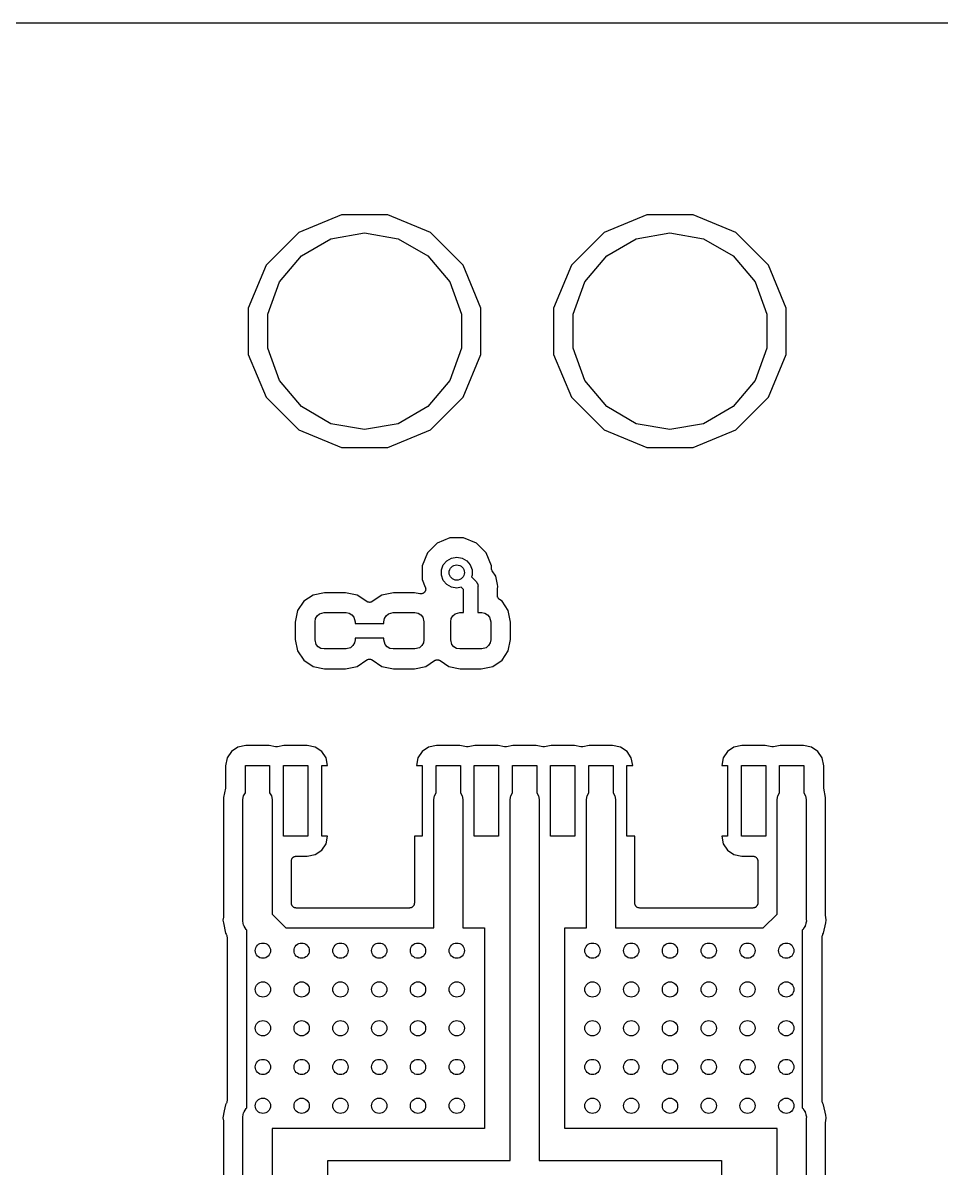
# Model space of a CAD drawing. Extents: x 40 to 163, y -163 to -37.
# Drawn here: x 115.12 to 139.18, y -67.42 to -37.41 of the extents above; entities that cross this region are included whole.
import ezdxf

# ---------------------------------------------------------------- set-up
doc = ezdxf.new("R2010")
doc.units = 0
doc.header["$MEASUREMENT"] = 0
doc.layers.add('BLACK', color=7, linetype='CONTINUOUS')

msp = doc.modelspace()

# ---------------------------------------------------------------- linework, layer by layer
at = {"layer": 'BLACK', "linetype": 'CONTINUOUS'}
for p, q in [((41.4283, -37.413), (161.747, -37.413)), ((123.472, -42.4434), (122.351, -42.9074)), ((124.684, -42.4434), (123.472, -42.4434)), ((125.805, -42.9074), (124.684, -42.4434)), ((131.473, -42.4434), (130.352, -42.9074)), ((132.685, -42.4434), (131.473, -42.4434)), ((133.806, -42.9074), (132.685, -42.4434)), ((122.351, -42.9074), (121.494, -43.7648)), ((126.662, -43.7648), (125.805, -42.9074)), ((130.352, -42.9074), (129.495, -43.7648)), ((134.663, -43.7648), (133.806, -42.9074)), ((122.42, -43.5156), (123.196, -43.0678)), ((123.196, -43.0678), (124.078, -42.9122)), ((124.078, -42.9122), (124.96, -43.0678)), ((124.96, -43.0678), (125.736, -43.5156)), ((130.421, -43.5156), (131.197, -43.0678)), ((131.197, -43.0678), (132.079, -42.9122)), ((132.079, -42.9122), (132.961, -43.0678)), ((132.961, -43.0678), (133.737, -43.5156)), ((121.494, -43.7648), (121.03, -44.8851)), ((121.844, -44.2018), (122.42, -43.5156)), ((125.736, -43.5156), (126.312, -44.2018)), ((127.126, -44.8851), (126.662, -43.7648)), ((129.495, -43.7648), (129.031, -44.8851)), ((129.845, -44.2018), (130.421, -43.5156)), ((133.737, -43.5156), (134.313, -44.2018)), ((135.127, -44.8851), (134.663, -43.7648)), ((121.538, -45.0435), (121.844, -44.2018)), ((126.312, -44.2018), (126.618, -45.0435)), ((129.539, -45.0435), (129.845, -44.2018)), ((134.313, -44.2018), (134.619, -45.0435)), ((121.03, -44.8851), (121.03, -46.0977)), ((127.126, -46.0977), (127.126, -44.8851)), ((129.031, -44.8851), (129.031, -46.0977)), ((135.127, -46.0977), (135.127, -44.8851)), ((121.538, -45.9393), (121.538, -45.0435)), ((126.618, -45.0435), (126.618, -45.9393)), ((129.539, -45.9393), (129.539, -45.0435)), ((134.619, -45.0435), (134.619, -45.9393)), ((121.03, -46.0977), (121.494, -47.218)), ((121.844, -46.781), (121.538, -45.9393)), ((126.618, -45.9393), (126.312, -46.781)), ((126.662, -47.218), (127.126, -46.0977)), ((129.031, -46.0977), (129.495, -47.218)), ((129.845, -46.781), (129.539, -45.9393)), ((134.619, -45.9393), (134.313, -46.781)), ((134.663, -47.218), (135.127, -46.0977)), ((122.42, -47.4672), (121.844, -46.781)), ((126.312, -46.781), (125.736, -47.4672)), ((130.421, -47.4672), (129.845, -46.781)), ((134.313, -46.781), (133.737, -47.4672)), ((121.494, -47.218), (122.351, -48.0754)), ((125.805, -48.0754), (126.662, -47.218)), ((129.495, -47.218), (130.352, -48.0754)), ((133.806, -48.0754), (134.663, -47.218)), ((123.196, -47.915), (122.42, -47.4672)), ((125.736, -47.4672), (124.96, -47.915)), ((131.197, -47.915), (130.421, -47.4672)), ((133.737, -47.4672), (132.961, -47.915)), ((124.078, -48.0706), (123.196, -47.915)), ((124.96, -47.915), (124.078, -48.0706)), ((132.079, -48.0706), (131.197, -47.915)), ((132.961, -47.915), (132.079, -48.0706)), ((122.351, -48.0754), (123.472, -48.5394)), ((124.684, -48.5394), (125.805, -48.0754)), ((130.352, -48.0754), (131.473, -48.5394)), ((132.685, -48.5394), (133.806, -48.0754)), ((123.472, -48.5394), (124.684, -48.5394)), ((131.473, -48.5394), (132.685, -48.5394)), ((126.311, -50.908), (125.978, -51.0462)), ((126.673, -50.908), (126.311, -50.908)), ((127.006, -51.0462), (126.673, -50.908)), ((125.722, -51.3017), (125.584, -51.6354)), ((125.978, -51.0462), (125.722, -51.3017)), ((127.262, -51.3017), (127.006, -51.0462)), ((127.4, -51.6354), (127.262, -51.3017)), ((126.14, -51.6129), (126.231, -51.5049)), ((126.231, -51.5049), (126.353, -51.4343)), ((126.353, -51.4343), (126.492, -51.4098)), ((126.492, -51.4098), (126.631, -51.4343)), ((126.631, -51.4343), (126.753, -51.5049)), ((126.753, -51.5049), (126.844, -51.6129)), ((125.584, -51.6354), (125.584, -51.9966)), ((126.092, -51.7455), (126.14, -51.6129)), ((126.092, -51.8865), (126.092, -51.7455)), ((126.14, -52.0191), (126.092, -51.8865)), ((126.844, -51.6129), (126.892, -51.7455)), ((126.892, -51.8865), (126.876, -51.9306)), ((126.892, -51.7455), (126.892, -51.8865)), ((127.4, -51.6969), (127.4, -51.6354)), ((127.403, -51.7119), (127.4, -51.6969)), ((127.404, -51.7271), (127.403, -51.7119)), ((127.406, -51.7334), (127.404, -51.7271)), ((127.408, -51.7403), (127.406, -51.7334)), ((127.415, -51.7535), (127.408, -51.7403)), ((127.421, -51.7674), (127.415, -51.7535)), ((127.517, -51.9105), (127.421, -51.7674)), ((127.56, -52.1265), (127.517, -51.9105)), ((125.584, -51.9966), (125.668, -52.1996)), ((125.668, -52.1996), (125.669, -52.2037)), ((125.669, -52.2037), (125.671, -52.2074)), ((125.671, -52.2074), (125.674, -52.2252)), ((126.231, -52.1271), (126.14, -52.0191)), ((126.353, -52.1977), (126.231, -52.1271)), ((126.492, -52.2222), (126.353, -52.1977)), ((126.608, -52.2017), (126.492, -52.2222)), ((126.669, -52.2619), (126.608, -52.2017)), ((126.876, -51.9306), (126.988, -52.0424)), ((126.988, -52.0424), (127.007, -52.0587)), ((127.007, -52.0587), (127.02, -52.0805)), ((127.02, -52.0805), (127.034, -52.1012)), ((127.034, -52.1012), (127.037, -52.1095)), ((127.037, -52.1095), (127.041, -52.1168)), ((127.041, -52.1168), (127.045, -52.1417)), ((127.045, -52.1417), (127.052, -52.1661)), ((127.052, -52.1661), (127.049, -52.1913)), ((127.049, -52.1913), (127.049, -52.865)), ((127.571, -52.183), (127.56, -52.1265)), ((127.56, -52.1265), (127.56, -52.1265)), ((127.56, -52.2395), (127.571, -52.183)), ((122.726, -52.4046), (122.481, -52.5683)), ((123.028, -52.3446), (122.726, -52.4046)), ((123.578, -52.3446), (123.028, -52.3446)), ((123.88, -52.4046), (123.578, -52.3446)), ((124.135, -52.5755), (123.88, -52.4046)), ((124.532, -52.4046), (124.277, -52.5755)), ((124.834, -52.3446), (124.532, -52.4046)), ((125.384, -52.3446), (124.834, -52.3446)), ((125.526, -52.3728), (125.384, -52.3446)), ((125.53, -52.3729), (125.526, -52.3728)), ((125.534, -52.3742), (125.53, -52.3729)), ((125.552, -52.3734), (125.534, -52.3742)), ((125.57, -52.3738), (125.552, -52.3734)), ((125.574, -52.3724), (125.57, -52.3738)), ((125.578, -52.3722), (125.574, -52.3724)), ((125.595, -52.3654), (125.578, -52.3722)), ((125.612, -52.3596), (125.595, -52.3654)), ((125.615, -52.357), (125.612, -52.3596)), ((125.619, -52.3554), (125.615, -52.357)), ((125.632, -52.3432), (125.619, -52.3554)), ((125.646, -52.332), (125.632, -52.3432)), ((125.648, -52.3284), (125.646, -52.332)), ((125.652, -52.3256), (125.648, -52.3284)), ((125.66, -52.3096), (125.652, -52.3256)), ((125.669, -52.2943), (125.66, -52.3096)), ((125.67, -52.2902), (125.669, -52.2943)), ((125.672, -52.2864), (125.67, -52.2902)), ((125.674, -52.2686), (125.672, -52.2864)), ((125.674, -52.2252), (125.678, -52.2427)), ((125.678, -52.251), (125.674, -52.2686)), ((125.678, -52.2427), (125.677, -52.2469)), ((125.677, -52.2469), (125.678, -52.251)), ((126.668, -52.865), (126.669, -52.2619)), ((127.557, -52.2643), (127.56, -52.252)), ((127.557, -52.4181), (127.557, -52.2643)), ((127.561, -52.4358), (127.557, -52.4181)), ((127.56, -52.252), (127.56, -52.2395)), ((127.563, -52.4537), (127.561, -52.4358)), ((127.564, -52.4574), (127.563, -52.4537)), ((127.565, -52.4616), (127.564, -52.4574)), ((127.574, -52.4771), (127.565, -52.4616)), ((127.582, -52.4932), (127.574, -52.4771)), ((127.585, -52.4961), (127.582, -52.4932)), ((127.587, -52.4998), (127.585, -52.4961)), ((127.601, -52.5113), (127.587, -52.4998)), ((127.614, -52.5237), (127.601, -52.5113)), ((122.481, -52.5683), (122.318, -52.8134)), ((124.143, -52.5789), (124.135, -52.5755)), ((124.15, -52.5838), (124.143, -52.5789)), ((124.163, -52.5877), (124.15, -52.5838)), ((124.176, -52.5933), (124.163, -52.5877)), ((124.184, -52.5938), (124.176, -52.5933)), ((124.192, -52.5962), (124.184, -52.5938)), ((124.206, -52.5952), (124.192, -52.5962)), ((124.22, -52.5962), (124.206, -52.5952)), ((124.228, -52.5938), (124.22, -52.5962)), ((124.236, -52.5933), (124.228, -52.5938)), ((124.249, -52.5877), (124.236, -52.5933)), ((124.262, -52.5838), (124.249, -52.5877)), ((124.269, -52.5789), (124.262, -52.5838)), ((124.277, -52.5755), (124.269, -52.5789)), ((127.681, -52.5683), (127.614, -52.5237)), ((127.844, -52.8134), (127.681, -52.5683)), ((122.318, -52.8134), (122.258, -53.115)), ((122.778, -53.1025), (122.792, -53.0213)), ((122.778, -53.5775), (122.778, -53.1025)), ((122.792, -53.0213), (122.834, -52.9498)), ((122.834, -52.9498), (122.897, -52.8968)), ((122.897, -52.8968), (123.015, -52.865)), ((123.015, -52.865), (123.59, -52.865)), ((123.59, -52.865), (123.672, -52.8793)), ((123.672, -52.8793), (123.743, -52.9206)), ((123.743, -52.9206), (123.796, -52.9838)), ((123.796, -52.9838), (123.828, -53.1025)), ((123.828, -53.1025), (123.828, -53.1495)), ((124.584, -53.1025), (124.598, -53.0213)), ((124.584, -53.1495), (124.584, -53.1025)), ((124.598, -53.0213), (124.64, -52.9498)), ((124.64, -52.9498), (124.703, -52.8968)), ((124.703, -52.8968), (124.822, -52.865)), ((124.822, -52.865), (125.396, -52.865)), ((125.396, -52.865), (125.478, -52.8793)), ((125.478, -52.8793), (125.549, -52.9206)), ((125.549, -52.9206), (125.602, -52.9838)), ((125.602, -52.9838), (125.634, -53.1025)), ((125.634, -53.1025), (125.634, -53.5775)), ((126.334, -53.1025), (126.348, -53.0213)), ((126.334, -53.5775), (126.334, -53.1025)), ((126.348, -53.0213), (126.39, -52.9498)), ((126.39, -52.9498), (126.453, -52.8968)), ((126.453, -52.8968), (126.572, -52.865)), ((126.572, -52.865), (126.668, -52.865)), ((127.049, -52.865), (127.146, -52.865)), ((127.146, -52.865), (127.228, -52.8793)), ((127.228, -52.8793), (127.299, -52.9206)), ((127.299, -52.9206), (127.352, -52.9838)), ((127.352, -52.9838), (127.384, -53.1025)), ((127.384, -53.1025), (127.384, -53.5775)), ((127.904, -53.115), (127.844, -52.8134)), ((122.258, -53.115), (122.258, -53.565)), ((123.828, -53.1495), (124.584, -53.1495)), ((127.904, -53.565), (127.904, -53.115)), ((122.258, -53.565), (122.318, -53.8666)), ((122.81, -53.6962), (122.778, -53.5775)), ((122.863, -53.7594), (122.81, -53.6962)), ((123.814, -53.6587), (123.772, -53.7302)), ((123.828, -53.5775), (123.814, -53.6587)), ((124.584, -53.5305), (123.828, -53.5305)), ((123.828, -53.5305), (123.828, -53.5775)), ((124.584, -53.5775), (124.584, -53.5305)), ((124.616, -53.6962), (124.584, -53.5775)), ((124.669, -53.7594), (124.616, -53.6962)), ((125.62, -53.6587), (125.578, -53.7302)), ((125.634, -53.5775), (125.62, -53.6587)), ((126.366, -53.6962), (126.334, -53.5775)), ((126.419, -53.7594), (126.366, -53.6962)), ((127.37, -53.6587), (127.328, -53.7302)), ((127.384, -53.5775), (127.37, -53.6587)), ((127.844, -53.8666), (127.904, -53.565)), ((122.318, -53.8666), (122.481, -54.1117)), ((122.934, -53.8007), (122.863, -53.7594)), ((123.015, -53.815), (122.934, -53.8007)), ((123.59, -53.815), (123.015, -53.815)), ((123.709, -53.7832), (123.59, -53.815)), ((123.772, -53.7302), (123.709, -53.7832)), ((124.74, -53.8007), (124.669, -53.7594)), ((124.822, -53.815), (124.74, -53.8007)), ((125.396, -53.815), (124.822, -53.815)), ((125.515, -53.7832), (125.396, -53.815)), ((125.578, -53.7302), (125.515, -53.7832)), ((126.49, -53.8007), (126.419, -53.7594)), ((126.572, -53.815), (126.49, -53.8007)), ((127.146, -53.815), (126.572, -53.815)), ((127.265, -53.7832), (127.146, -53.815)), ((127.328, -53.7302), (127.265, -53.7832)), ((127.681, -54.1117), (127.844, -53.8666)), ((122.481, -54.1117), (122.726, -54.2754)), ((122.726, -54.2754), (123.028, -54.3354)), ((123.578, -54.3354), (123.88, -54.2754)), ((123.88, -54.2754), (124.135, -54.1045)), ((124.135, -54.1045), (124.143, -54.1011)), ((124.143, -54.1011), (124.15, -54.0962)), ((124.15, -54.0962), (124.163, -54.0923)), ((124.163, -54.0923), (124.176, -54.0867)), ((124.176, -54.0867), (124.184, -54.0862)), ((124.184, -54.0862), (124.192, -54.0838)), ((124.192, -54.0838), (124.206, -54.0848)), ((124.206, -54.0848), (124.22, -54.0838)), ((124.22, -54.0838), (124.228, -54.0862)), ((124.228, -54.0862), (124.236, -54.0867)), ((124.236, -54.0867), (124.249, -54.0923)), ((124.249, -54.0923), (124.262, -54.0962)), ((124.262, -54.0962), (124.269, -54.1011)), ((124.269, -54.1011), (124.277, -54.1045)), ((124.277, -54.1045), (124.532, -54.2754)), ((124.532, -54.2754), (124.834, -54.3354)), ((125.384, -54.3354), (125.686, -54.2754)), ((125.686, -54.2754), (125.913, -54.1232)), ((125.913, -54.1232), (125.921, -54.1198)), ((125.921, -54.1198), (125.928, -54.1149)), ((125.928, -54.1149), (125.941, -54.111)), ((125.941, -54.111), (125.954, -54.1054)), ((125.954, -54.1054), (125.962, -54.1049)), ((125.962, -54.1049), (125.97, -54.1026)), ((125.97, -54.1026), (125.984, -54.1035)), ((125.984, -54.1035), (125.998, -54.1026)), ((125.998, -54.1026), (126.006, -54.1049)), ((126.006, -54.1049), (126.014, -54.1054)), ((126.014, -54.1054), (126.027, -54.111)), ((126.027, -54.111), (126.04, -54.1149)), ((126.04, -54.1149), (126.047, -54.1198)), ((126.047, -54.1198), (126.055, -54.1232)), ((126.055, -54.1232), (126.282, -54.2754)), ((126.282, -54.2754), (126.584, -54.3354)), ((127.134, -54.3354), (127.436, -54.2754)), ((127.436, -54.2754), (127.681, -54.1117)), ((123.028, -54.3354), (123.578, -54.3354)), ((124.834, -54.3354), (125.384, -54.3354)), ((126.584, -54.3354), (127.134, -54.3354)), ((120.754, -56.3921), (120.586, -56.5044)), ((120.965, -56.3502), (120.754, -56.3921)), ((121.575, -56.3502), (120.965, -56.3502)), ((121.745, -56.384), (121.575, -56.3502)), ((121.748, -56.3841), (121.745, -56.384)), ((121.751, -56.385), (121.748, -56.3841)), ((121.77, -56.3846), (121.751, -56.385)), ((121.789, -56.385), (121.77, -56.3846)), ((121.792, -56.3841), (121.789, -56.385)), ((121.795, -56.384), (121.792, -56.3841)), ((121.965, -56.3502), (121.795, -56.384)), ((122.575, -56.3502), (121.965, -56.3502)), ((122.786, -56.3921), (122.575, -56.3502)), ((122.954, -56.5044), (122.786, -56.3921)), ((125.754, -56.3921), (125.586, -56.5044)), ((125.965, -56.3502), (125.754, -56.3921)), ((126.575, -56.3502), (125.965, -56.3502)), ((126.745, -56.384), (126.575, -56.3502)), ((126.748, -56.3841), (126.745, -56.384)), ((126.751, -56.385), (126.748, -56.3841)), ((126.77, -56.3846), (126.751, -56.385)), ((126.789, -56.385), (126.77, -56.3846)), ((126.792, -56.3841), (126.789, -56.385)), ((126.795, -56.384), (126.792, -56.3841)), ((126.965, -56.3502), (126.795, -56.384)), ((127.575, -56.3502), (126.965, -56.3502)), ((127.745, -56.384), (127.575, -56.3502)), ((127.748, -56.3841), (127.745, -56.384)), ((127.751, -56.385), (127.748, -56.3841)), ((127.77, -56.3846), (127.751, -56.385)), ((127.789, -56.385), (127.77, -56.3846)), ((127.792, -56.3841), (127.789, -56.385)), ((127.795, -56.384), (127.792, -56.3841)), ((127.965, -56.3502), (127.795, -56.384)), ((128.575, -56.3502), (127.965, -56.3502)), ((128.745, -56.384), (128.575, -56.3502)), ((128.748, -56.3841), (128.745, -56.384)), ((128.751, -56.385), (128.748, -56.3841)), ((128.77, -56.3846), (128.751, -56.385)), ((128.789, -56.385), (128.77, -56.3846)), ((128.792, -56.3841), (128.789, -56.385)), ((128.795, -56.384), (128.792, -56.3841)), ((128.965, -56.3502), (128.795, -56.384)), ((129.575, -56.3502), (128.965, -56.3502)), ((129.745, -56.384), (129.575, -56.3502)), ((129.748, -56.3841), (129.745, -56.384)), ((129.751, -56.385), (129.748, -56.3841)), ((129.77, -56.3846), (129.751, -56.385)), ((129.789, -56.385), (129.77, -56.3846)), ((129.792, -56.3841), (129.789, -56.385)), ((129.795, -56.384), (129.792, -56.3841)), ((129.965, -56.3502), (129.795, -56.384)), ((130.575, -56.3502), (129.965, -56.3502)), ((130.786, -56.3921), (130.575, -56.3502)), ((130.954, -56.5044), (130.786, -56.3921)), ((133.754, -56.3921), (133.586, -56.5044)), ((133.965, -56.3502), (133.754, -56.3921)), ((134.575, -56.3502), (133.965, -56.3502)), ((134.745, -56.384), (134.575, -56.3502)), ((134.748, -56.3841), (134.745, -56.384)), ((134.751, -56.385), (134.748, -56.3841)), ((134.77, -56.3846), (134.751, -56.385)), ((134.789, -56.385), (134.77, -56.3846)), ((134.792, -56.3841), (134.789, -56.385)), ((134.795, -56.384), (134.792, -56.3841)), ((134.965, -56.3502), (134.795, -56.384)), ((135.575, -56.3502), (134.965, -56.3502)), ((135.786, -56.3921), (135.575, -56.3502)), ((135.954, -56.5044), (135.786, -56.3921)), ((120.474, -56.6724), (120.432, -56.8831)), ((120.586, -56.5044), (120.474, -56.6724)), ((123.066, -56.6724), (122.954, -56.5044)), ((123.105, -56.8706), (123.066, -56.6724)), ((125.474, -56.6724), (125.435, -56.8706)), ((125.586, -56.5044), (125.474, -56.6724)), ((131.066, -56.6724), (130.954, -56.5044)), ((131.105, -56.8706), (131.066, -56.6724)), ((133.474, -56.6724), (133.435, -56.8706)), ((133.586, -56.5044), (133.474, -56.6724)), ((136.066, -56.6724), (135.954, -56.5044)), ((136.108, -56.8831), (136.066, -56.6724)), ((120.432, -56.8831), (120.432, -57.4409)), ((120.952, -57.5856), (120.952, -56.8706)), ((120.952, -56.8706), (121.587, -56.8706)), ((121.587, -56.8706), (121.587, -57.5856)), ((121.952, -58.7248), (121.952, -56.8706)), ((121.952, -56.8706), (122.587, -56.8706)), ((122.587, -56.8706), (122.587, -58.7248)), ((122.953, -58.7248), (122.953, -56.8706)), ((122.953, -56.8706), (123.105, -56.8706)), ((125.435, -56.8706), (125.588, -56.8706)), ((125.588, -56.8706), (125.588, -58.7248)), ((125.952, -57.5856), (125.952, -56.8706)), ((125.952, -56.8706), (126.587, -56.8706)), ((126.587, -56.8706), (126.587, -57.5856)), ((126.952, -58.7248), (126.952, -56.8706)), ((126.952, -56.8706), (127.587, -56.8706)), ((127.587, -56.8706), (127.587, -58.7248)), ((127.953, -57.5856), (127.953, -56.8706)), ((127.953, -56.8706), (128.588, -56.8706)), ((128.588, -56.8706), (128.588, -57.5856)), ((128.953, -58.7248), (128.953, -56.8706)), ((128.953, -56.8706), (129.588, -56.8706)), ((129.588, -56.8706), (129.588, -58.7248)), ((129.953, -57.5856), (129.953, -56.8706)), ((129.953, -56.8706), (130.588, -56.8706)), ((130.588, -56.8706), (130.588, -57.5856)), ((130.952, -58.7248), (130.952, -56.8706)), ((130.952, -56.8706), (131.105, -56.8706)), ((133.435, -56.8706), (133.588, -56.8706)), ((133.588, -56.8706), (133.588, -58.7248)), ((133.953, -58.7248), (133.953, -56.8706)), ((133.953, -56.8706), (134.588, -56.8706)), ((134.588, -56.8706), (134.588, -58.7248)), ((134.952, -57.5856), (134.952, -56.8706)), ((134.952, -56.8706), (135.587, -56.8706)), ((135.587, -56.8706), (135.587, -57.5856)), ((136.108, -57.4409), (136.108, -56.8831)), ((120.43, -57.4657), (120.381, -57.7101)), ((120.432, -57.4409), (120.43, -57.4532)), ((120.43, -57.4532), (120.43, -57.4657)), ((120.906, -57.6654), (120.952, -57.5856)), ((121.587, -57.5856), (121.634, -57.6654)), ((125.906, -57.6654), (125.952, -57.5856)), ((126.587, -57.5856), (126.634, -57.6654)), ((127.906, -57.6654), (127.953, -57.5856)), ((128.588, -57.5856), (128.634, -57.6654)), ((129.906, -57.6654), (129.953, -57.5856)), ((130.588, -57.5856), (130.634, -57.6654)), ((134.906, -57.6654), (134.952, -57.5856)), ((135.587, -57.5856), (135.634, -57.6654)), ((136.11, -57.4532), (136.108, -57.4409)), ((136.11, -57.4657), (136.11, -57.4532)), ((136.159, -57.7101), (136.11, -57.4657)), ((120.381, -57.7101), (120.381, -60.8195)), ((120.889, -57.7644), (120.906, -57.6654)), ((120.889, -60.903), (120.889, -57.7644)), ((121.634, -57.6654), (121.651, -57.7644)), ((121.651, -57.7644), (121.651, -60.7618)), ((125.889, -57.7644), (125.906, -57.6654)), ((125.889, -61.1251), (125.889, -57.7644)), ((126.634, -57.6654), (126.651, -57.7644)), ((126.651, -57.7644), (126.651, -61.1251)), ((127.889, -57.7644), (127.906, -57.6654)), ((127.889, -67.2211), (127.889, -57.7644)), ((128.634, -57.6654), (128.651, -57.7644)), ((128.651, -57.7644), (128.651, -67.2211)), ((129.889, -57.7644), (129.906, -57.6654)), ((129.889, -61.1251), (129.889, -57.7644)), ((130.634, -57.6654), (130.651, -57.7644)), ((130.651, -57.7644), (130.651, -61.1251)), ((134.889, -57.7644), (134.906, -57.6654)), ((134.889, -60.7618), (134.889, -57.7644)), ((135.634, -57.6654), (135.651, -57.7644)), ((135.651, -57.7644), (135.651, -60.903)), ((136.159, -60.8195), (136.159, -57.7101)), ((122.587, -58.7248), (121.952, -58.7248)), ((123.105, -58.7248), (122.953, -58.7248)), ((123.066, -58.923), (123.105, -58.7248)), ((125.588, -58.7248), (125.381, -58.7248)), ((125.381, -58.7248), (125.381, -60.4777)), ((127.587, -58.7248), (126.952, -58.7248)), ((129.588, -58.7248), (128.953, -58.7248)), ((131.159, -58.7248), (130.952, -58.7248)), ((131.159, -60.4777), (131.159, -58.7248)), ((133.588, -58.7248), (133.435, -58.7248)), ((133.435, -58.7248), (133.474, -58.923)), ((134.588, -58.7248), (133.953, -58.7248)), ((122.786, -59.2033), (122.954, -59.091)), ((122.954, -59.091), (123.066, -58.923)), ((133.474, -58.923), (133.586, -59.091)), ((133.586, -59.091), (133.754, -59.2033)), ((122.159, -59.3722), (122.161, -59.3613)), ((122.159, -60.4777), (122.159, -59.3722)), ((122.161, -59.3502), (122.165, -59.3397)), ((122.161, -59.3613), (122.161, -59.3502)), ((122.165, -59.3397), (122.167, -59.3288)), ((122.167, -59.3288), (122.172, -59.3192)), ((122.172, -59.3192), (122.176, -59.3087)), ((122.176, -59.3087), (122.183, -59.3002)), ((122.183, -59.3002), (122.189, -59.2906)), ((122.189, -59.2906), (122.197, -59.2835)), ((122.197, -59.2835), (122.204, -59.275)), ((122.204, -59.275), (122.214, -59.2694)), ((122.214, -59.2694), (122.222, -59.2623)), ((122.222, -59.2623), (122.233, -59.2585)), ((122.233, -59.2585), (122.243, -59.2529)), ((122.243, -59.2529), (122.254, -59.251)), ((122.254, -59.251), (122.264, -59.2472)), ((122.264, -59.2472), (122.275, -59.2472)), ((122.275, -59.2472), (122.286, -59.2452)), ((122.286, -59.2452), (122.575, -59.2452)), ((122.575, -59.2452), (122.786, -59.2033)), ((133.754, -59.2033), (133.965, -59.2452)), ((133.965, -59.2452), (134.254, -59.2452)), ((134.254, -59.2452), (134.265, -59.2472)), ((134.265, -59.2472), (134.276, -59.2472)), ((134.276, -59.2472), (134.286, -59.251)), ((134.286, -59.251), (134.297, -59.2529)), ((134.297, -59.2529), (134.307, -59.2585)), ((134.307, -59.2585), (134.317, -59.2623)), ((134.317, -59.2623), (134.326, -59.2694)), ((134.326, -59.2694), (134.336, -59.275)), ((134.336, -59.275), (134.343, -59.2835)), ((134.343, -59.2835), (134.351, -59.2906)), ((134.351, -59.2906), (134.357, -59.3002)), ((134.357, -59.3002), (134.364, -59.3087)), ((134.364, -59.3087), (134.368, -59.3192)), ((134.368, -59.3192), (134.373, -59.3288)), ((134.373, -59.3288), (134.375, -59.3397)), ((134.375, -59.3397), (134.379, -59.3502)), ((134.379, -59.3502), (134.379, -59.3613)), ((134.379, -59.3613), (134.381, -59.3722)), ((134.381, -59.3722), (134.381, -60.4777)), ((122.161, -60.4886), (122.159, -60.4777)), ((122.161, -60.4997), (122.161, -60.4886)), ((122.165, -60.5102), (122.161, -60.4997)), ((122.167, -60.5211), (122.165, -60.5102)), ((122.172, -60.5307), (122.167, -60.5211)), ((122.176, -60.5412), (122.172, -60.5307)), ((122.183, -60.5497), (122.176, -60.5412)), ((122.189, -60.5593), (122.183, -60.5497)), ((122.197, -60.5664), (122.189, -60.5593)), ((122.204, -60.5749), (122.197, -60.5664)), ((122.214, -60.5805), (122.204, -60.5749)), ((122.222, -60.5876), (122.214, -60.5805)), ((122.233, -60.5914), (122.222, -60.5876)), ((122.243, -60.597), (122.233, -60.5914)), ((122.254, -60.5989), (122.243, -60.597)), ((122.264, -60.6027), (122.254, -60.5989)), ((122.275, -60.6027), (122.264, -60.6027)), ((122.286, -60.6047), (122.275, -60.6027)), ((125.254, -60.6047), (122.286, -60.6047)), ((125.265, -60.6027), (125.254, -60.6047)), ((125.276, -60.6027), (125.265, -60.6027)), ((125.286, -60.5989), (125.276, -60.6027)), ((125.297, -60.597), (125.286, -60.5989)), ((125.307, -60.5914), (125.297, -60.597)), ((125.317, -60.5876), (125.307, -60.5914)), ((125.326, -60.5805), (125.317, -60.5876)), ((125.336, -60.5749), (125.326, -60.5805)), ((125.343, -60.5664), (125.336, -60.5749)), ((125.351, -60.5593), (125.343, -60.5664)), ((125.357, -60.5497), (125.351, -60.5593)), ((125.364, -60.5412), (125.357, -60.5497)), ((125.368, -60.5307), (125.364, -60.5412)), ((125.373, -60.5211), (125.368, -60.5307)), ((125.375, -60.5102), (125.373, -60.5211)), ((125.379, -60.4997), (125.375, -60.5102)), ((125.381, -60.4777), (125.379, -60.4886)), ((125.379, -60.4886), (125.379, -60.4997)), ((131.161, -60.4886), (131.159, -60.4777)), ((131.161, -60.4997), (131.161, -60.4886)), ((131.165, -60.5102), (131.161, -60.4997)), ((131.167, -60.5211), (131.165, -60.5102)), ((131.172, -60.5307), (131.167, -60.5211)), ((131.176, -60.5412), (131.172, -60.5307)), ((131.183, -60.5497), (131.176, -60.5412)), ((131.189, -60.5593), (131.183, -60.5497)), ((131.197, -60.5664), (131.189, -60.5593)), ((131.204, -60.5749), (131.197, -60.5664)), ((131.214, -60.5805), (131.204, -60.5749)), ((131.223, -60.5876), (131.214, -60.5805)), ((131.233, -60.5914), (131.223, -60.5876)), ((131.243, -60.597), (131.233, -60.5914)), ((131.254, -60.5989), (131.243, -60.597)), ((131.264, -60.6027), (131.254, -60.5989)), ((131.275, -60.6027), (131.264, -60.6027)), ((131.286, -60.6047), (131.275, -60.6027)), ((134.254, -60.6047), (131.286, -60.6047)), ((134.265, -60.6027), (134.254, -60.6047)), ((134.276, -60.6027), (134.265, -60.6027)), ((134.286, -60.5989), (134.276, -60.6027)), ((134.297, -60.597), (134.286, -60.5989)), ((134.307, -60.5914), (134.297, -60.597)), ((134.317, -60.5876), (134.307, -60.5914)), ((134.326, -60.5805), (134.317, -60.5876)), ((134.336, -60.5749), (134.326, -60.5805)), ((134.343, -60.5664), (134.336, -60.5749)), ((134.351, -60.5593), (134.343, -60.5664)), ((134.357, -60.5497), (134.351, -60.5593)), ((134.364, -60.5412), (134.357, -60.5497)), ((134.368, -60.5307), (134.364, -60.5412)), ((134.373, -60.5211), (134.368, -60.5307)), ((134.375, -60.5102), (134.373, -60.5211)), ((134.379, -60.4997), (134.375, -60.5102)), ((134.381, -60.4777), (134.379, -60.4886)), ((134.379, -60.4886), (134.379, -60.4997)), ((120.379, -60.8443), (120.364, -60.9196)), ((120.381, -60.8195), (120.379, -60.8318)), ((120.379, -60.8318), (120.379, -60.8443)), ((120.885, -60.9533), (120.889, -60.903)), ((121.651, -60.7618), (122.014, -61.1251)), ((134.526, -61.1251), (134.889, -60.7618)), ((135.651, -60.903), (135.655, -60.9533)), ((136.161, -60.8318), (136.159, -60.8195)), ((136.161, -60.8443), (136.161, -60.8318)), ((136.176, -60.9196), (136.161, -60.8443)), ((120.364, -60.9196), (120.379, -60.9949)), ((120.379, -60.9949), (120.379, -60.9949)), ((120.379, -60.9949), (120.433, -61.2665)), ((120.898, -61.0021), (120.885, -60.9533)), ((120.906, -61.0519), (120.898, -61.0021)), ((120.915, -61.0667), (120.906, -61.0519)), ((120.919, -61.0831), (120.915, -61.0667)), ((120.948, -61.1245), (120.919, -61.0831)), ((120.974, -61.1683), (120.948, -61.1245)), ((120.993, -61.1844), (120.974, -61.1683)), ((120.993, -65.841), (120.993, -61.1844)), ((122.014, -61.1251), (125.889, -61.1251)), ((126.651, -61.1251), (127.216, -61.1251)), ((127.216, -61.1251), (127.216, -66.3829)), ((129.324, -66.3829), (129.324, -61.1251)), ((129.324, -61.1251), (129.889, -61.1251)), ((130.651, -61.1251), (134.526, -61.1251)), ((135.566, -61.1683), (135.547, -61.1844)), ((135.547, -61.1844), (135.547, -65.841)), ((135.592, -61.1245), (135.566, -61.1683)), ((135.621, -61.0831), (135.592, -61.1245)), ((135.625, -61.0667), (135.621, -61.0831)), ((135.634, -61.0519), (135.625, -61.0667)), ((135.642, -61.0021), (135.634, -61.0519)), ((135.655, -60.9533), (135.642, -61.0021)), ((136.107, -61.2665), (136.161, -60.9949)), ((136.161, -60.9949), (136.176, -60.9196)), ((136.161, -60.9949), (136.161, -60.9949)), ((120.433, -61.2665), (120.451, -61.2941)), ((120.451, -61.2941), (120.457, -61.3081)), ((120.457, -61.3081), (120.465, -61.3212)), ((120.465, -61.3212), (120.466, -61.3281)), ((120.466, -61.3281), (120.469, -61.3345)), ((120.469, -61.3345), (120.47, -61.3497)), ((120.47, -61.3497), (120.472, -61.3647)), ((120.472, -61.3647), (120.472, -65.6607)), ((136.068, -61.3647), (136.07, -61.3497)), ((136.068, -65.6607), (136.068, -61.3647)), ((136.07, -61.3497), (136.071, -61.3345)), ((136.071, -61.3345), (136.074, -61.3281)), ((136.074, -61.3281), (136.075, -61.3212)), ((136.075, -61.3212), (136.083, -61.3081)), ((136.083, -61.3081), (136.089, -61.2941)), ((136.089, -61.2941), (136.107, -61.2665)), ((120.465, -65.7042), (120.457, -65.7173)), ((120.466, -65.6973), (120.465, -65.7042)), ((120.469, -65.6909), (120.466, -65.6973)), ((120.47, -65.6757), (120.469, -65.6909)), ((120.472, -65.6607), (120.47, -65.6757)), ((136.07, -65.6757), (136.068, -65.6607)), ((136.071, -65.6909), (136.07, -65.6757)), ((136.074, -65.6973), (136.071, -65.6909)), ((136.075, -65.7042), (136.074, -65.6973)), ((136.083, -65.7173), (136.075, -65.7042)), ((120.4, -65.9233), (120.364, -66.1058)), ((120.433, -65.7589), (120.4, -65.9233)), ((120.4, -65.9233), (120.4, -65.9233)), ((120.451, -65.7313), (120.433, -65.7589)), ((120.457, -65.7173), (120.451, -65.7313)), ((120.898, -66.0233), (120.906, -65.9735)), ((120.906, -65.9735), (120.915, -65.9587)), ((120.915, -65.9587), (120.919, -65.9423)), ((120.919, -65.9423), (120.948, -65.9009)), ((120.948, -65.9009), (120.974, -65.8571)), ((120.974, -65.8571), (120.993, -65.841)), ((135.547, -65.841), (135.566, -65.8571)), ((135.566, -65.8571), (135.592, -65.9009)), ((135.592, -65.9009), (135.621, -65.9423)), ((135.621, -65.9423), (135.625, -65.9587)), ((135.625, -65.9587), (135.634, -65.9735)), ((135.634, -65.9735), (135.642, -66.0233)), ((136.089, -65.7313), (136.083, -65.7173)), ((136.107, -65.7589), (136.089, -65.7313)), ((136.161, -66.0305), (136.107, -65.7589)), ((120.364, -66.1058), (120.379, -66.1811)), ((120.379, -66.1811), (120.379, -66.1936)), ((120.379, -66.1936), (120.381, -66.2059)), ((120.381, -66.2059), (120.381, -74.0171)), ((120.885, -66.0721), (120.898, -66.0233)), ((120.889, -66.1224), (120.885, -66.0721)), ((120.889, -74.0839), (120.889, -66.1224)), ((135.642, -66.0233), (135.655, -66.0721)), ((135.655, -66.0721), (135.651, -66.1224)), ((135.651, -66.1224), (135.651, -75.8396)), ((136.159, -66.2059), (136.161, -66.1936)), ((136.159, -75.8939), (136.159, -66.2059)), ((136.176, -66.1058), (136.161, -66.0305)), ((136.161, -66.1811), (136.176, -66.1058)), ((136.161, -66.1936), (136.161, -66.1811)), ((127.216, -66.3829), (121.651, -66.3829)), ((121.651, -66.3829), (121.651, -75.8396)), ((134.889, -66.3829), (129.324, -66.3829)), ((134.889, -74.0839), (134.889, -66.3829)), ((123.114, -71.9401), (123.114, -67.2211)), ((123.114, -67.2211), (127.889, -67.2211)), ((128.651, -67.2211), (133.426, -67.2211)), ((133.426, -67.2211), (133.426, -72.4789))]:
    msp.add_line(p, q, dxfattribs=at)
at = {"layer": 'BLACK'}
for centre in [(126.492, -51.816), (121.412, -61.722), (122.428, -61.722), (123.444, -61.722), (124.46, -61.722), (125.476, -61.722), (126.492, -61.722), (130.048, -61.722), (131.064, -61.722), (132.08, -61.722), (133.096, -61.722), (134.112, -61.722), (135.128, -61.722), (121.412, -62.738), (122.428, -62.738), (123.444, -62.738), (124.46, -62.738), (125.476, -62.738), (126.492, -62.738), (130.048, -62.738), (131.064, -62.738), (132.08, -62.738), (133.096, -62.738), (134.112, -62.738), (135.128, -62.738), (121.412, -63.754), (122.428, -63.754), (123.444, -63.754), (124.46, -63.754), (125.476, -63.754), (126.492, -63.754), (130.048, -63.754), (131.064, -63.754), (132.08, -63.754), (133.096, -63.754), (134.112, -63.754), (135.128, -63.754), (121.412, -64.77), (122.428, -64.77), (123.444, -64.77), (124.46, -64.77), (125.476, -64.77), (126.492, -64.77), (130.048, -64.77), (131.064, -64.77), (132.08, -64.77), (133.096, -64.77), (134.112, -64.77), (135.128, -64.77), (121.412, -65.786), (122.428, -65.786), (123.444, -65.786), (124.46, -65.786), (125.476, -65.786), (126.492, -65.786), (130.048, -65.786), (131.064, -65.786), (132.08, -65.786), (133.096, -65.786), (134.112, -65.786), (135.128, -65.786)]:
    msp.add_circle(centre, 0.2, dxfattribs=at)

doc.saveas('drawing.dxf')
